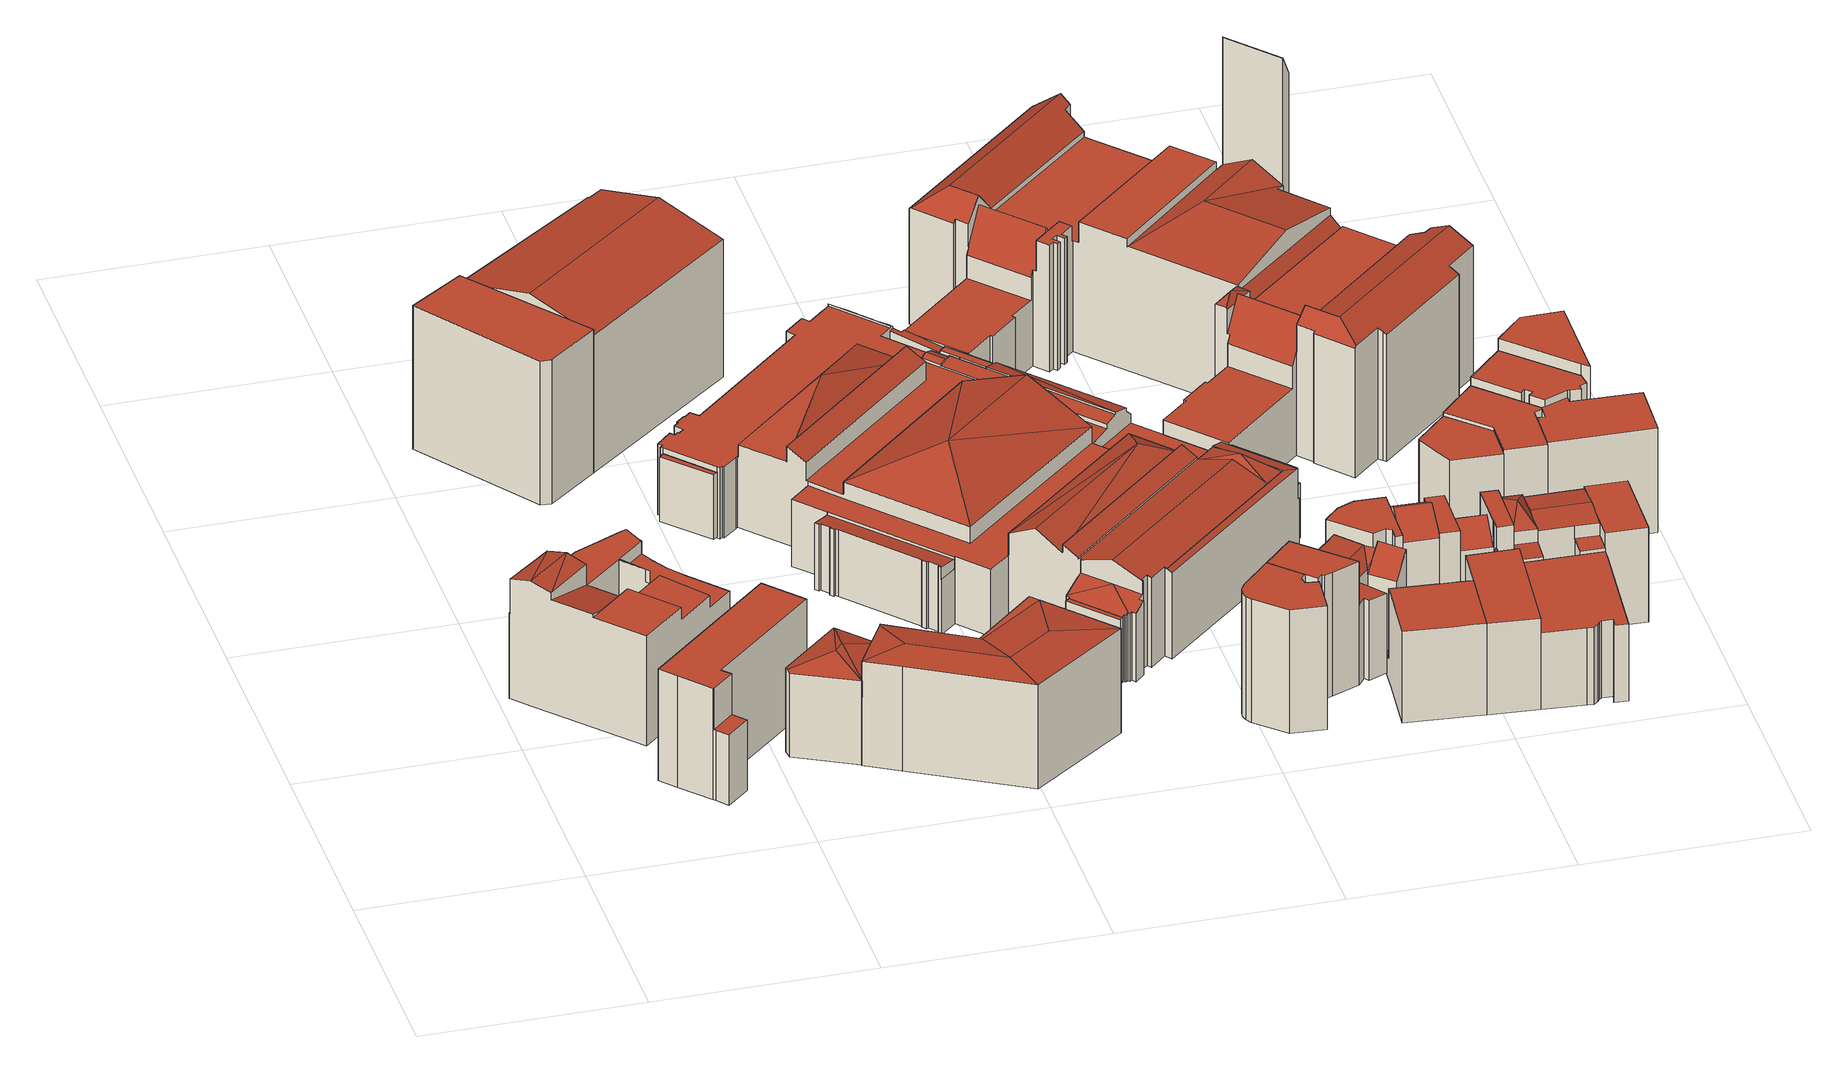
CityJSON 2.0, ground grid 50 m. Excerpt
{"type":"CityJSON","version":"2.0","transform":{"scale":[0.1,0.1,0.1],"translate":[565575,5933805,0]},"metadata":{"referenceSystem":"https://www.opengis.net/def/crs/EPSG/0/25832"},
"CityObjects":{
"building1":{"type":"Building","attributes":{"Gemeindeschluessel":"02000000","Geometrietyp2DReferenz":"3000","function":"31001_2010","roofType":"1000","measuredHeight":30.88,"storeysAboveGround":7},"geometry":[{"type":"MultiSurface","lod":"2","boundaries":[[[0,1,2]],[[3,1,0]],[[4,3,0]],[[5,3,4]],[[6,7,8,9,10,11]],[[12,13,14,15,16,7,17]],[[18,19,20,21,22]],[[23,24,25,26,27]],[[28,29,30]],[[10,5,4,11]],[[7,6,17]],[[31,32,33,34]],[[29,35,36,30]],[[7,16,8]],[[22,14,13,18]],[[37,38,39,40]],[[40,39,41,42]],[[43,21,20,44]],[[44,20,19,45]],[[46,47,48,49]],[[50,27,26,51]],[[42,41,52,53]],[[54,55,56,57]],[[35,29,28,9,8,16,15,58,59,60,61,34,33]],[[62,63,64,65,49,48,66,45,19,18,13,12]],[[67,68,69,70,62,12,17,6,11,4,0,2,23,27,50]],[[65,64,63,62,70,69,68,67,50,51,71,72,73,74,75,76,77,54,57,78,46,49],[79,31,34,61,60,59,58,80,81,82]],[[83,36,35,33,32,52,41,39,38,84,85,86,87,88,89,90]],[[53,91,43,44,45,66,48,47,92,56,55,37,40,42]],[[3,5,10,9,28,30,36,83,90,1]],[[26,25,89,88,87,86,74,73,72,71,51]],[[79,82,91,53,52,32,31]],[[15,14,22,21,43,91,82,81,80,58]],[[92,47,46,78,57,56]],[[38,37,55,54,77,76,84]],[[85,84,76,75,74,86]],[[2,1,90,89,25,24,23]]],"semantics":{"surfaces":[{"type":"RoofSurface"},{"type":"WallSurface"},{"type":"GroundSurface"}],"values":[0,0,0,0,0,0,0,0,0,1,1,1,1,1,1,1,1,1,1,1,1,1,1,1,1,1,2,0,0,1,1,1,1,1,1,1,1]}}]},
"building2":{"type":"Building","attributes":{"Gemeindeschluessel":"02000000","Geometrietyp2DReferenz":"3000","function":"31001_3010","roofType":"1000","measuredHeight":27.5,"storeysAboveGround":7},"geometry":[{"type":"MultiSurface","lod":"2","boundaries":[[[93,94,95,96,97]],[[98,99,100,101]],[[96,102,103,97]],[[104,105,106,107]],[[107,106,108,109]],[[110,95,94,111]],[[111,94,93,112]],[[113,114,99,98]],[[110,111,112,104,107,109,115,113,98,101]],[[114,113,115,116]],[[104,112,93,97,103,105]],[[110,101,100,102,96,95]],[[116,115,109,108]],[[116,108,106,105,103,102,100,99,114]]],"semantics":{"surfaces":[{"type":"RoofSurface"},{"type":"WallSurface"},{"type":"GroundSurface"}],"values":[0,1,1,1,1,1,1,1,2,1,1,1,1,0]}}]},
"building3":{"type":"Building","attributes":{"Gemeindeschluessel":"02000000","Geometrietyp2DReferenz":"3000","function":"31001_2010","roofType":"3200","measuredHeight":23.07,"storeysAboveGround":4},"geometry":[{"type":"MultiSurface","lod":"2","boundaries":[[[117,118,119,120]],[[121,118,117,122]],[[123,124,119,118]],[[121,125,123,118]],[[126,124,123]],[[125,126,123]],[[127,124,126,128]],[[129,130,131,127,128]],[[129,128,126,125,121]],[[130,129,121,122]],[[131,130,122,117,120]],[[127,131,120,119,124]]],"semantics":{"surfaces":[{"type":"RoofSurface"},{"type":"WallSurface"},{"type":"GroundSurface"}],"values":[0,0,0,0,0,0,1,2,1,1,1,1]}}]},
"building4":{"type":"Building","attributes":{"Gemeindeschluessel":"02000000","Geometrietyp2DReferenz":"3000","function":"31001_2010","roofType":"1000","measuredHeight":35.53,"storeysAboveGround":8},"geometry":[{"type":"MultiSurface","lod":"2","boundaries":[[[132,133,134,135]],[[135,134,136,137]],[[138,139,136,134,133]],[[140,141,132,135,137]],[[141,140,139,138]],[[132,141,138,133]],[[140,137,136,139]]],"semantics":{"surfaces":[{"type":"WallSurface"},{"type":"RoofSurface"},{"type":"GroundSurface"}],"values":[0,0,1,2,0,0,0]}}]},
"building5":{"type":"Building","attributes":{"Gemeindeschluessel":"02000000","Geometrietyp2DReferenz":"3000","function":"51009_1610","roofType":"1000","measuredHeight":15.93},"geometry":[{"type":"MultiSurface","lod":"2","boundaries":[[[142,143,144,145]],[[145,144,146,147]],[[147,146,148,149]],[[143,142,149,148]],[[149,142,145,147]],[[143,148,146,144]]],"semantics":{"surfaces":[{"type":"WallSurface"},{"type":"GroundSurface"},{"type":"RoofSurface"}],"values":[0,0,0,0,1,2]}}]},
"building6":{"type":"Building","attributes":{"Gemeindeschluessel":"02000000","Geometrietyp2DReferenz":"3000","function":"31001_2010","roofType":"3100","measuredHeight":26.88,"storeysAboveGround":7},"geometry":[{"type":"MultiSurface","lod":"2","boundaries":[[[150,151,152]],[[153,154,155]],[[156,157,158,159]],[[160,161,152,162]],[[163,164,161,160]],[[163,160,162,165,166,167,168]],[[169,156,159,170,151,150]],[[151,170,165,162,152]],[[168,167,158,157,154,153]],[[164,163,168,153]],[[167,166,159,158]],[[170,159,166,165]],[[169,164,153,155]],[[169,155,154,157,156]],[[169,150,152,161,164]]],"semantics":{"surfaces":[{"type":"RoofSurface"},{"type":"WallSurface"},{"type":"GroundSurface"}],"values":[0,0,0,1,1,2,0,1,1,1,1,1,0,0,0]}}]},
"building7":{"type":"Building","attributes":{"Gemeindeschluessel":"02000000","Geometrietyp2DReferenz":"3000","function":"31001_2010","roofType":"3100","measuredHeight":38.08,"storeysAboveGround":8},"geometry":[{"type":"MultiSurface","lod":"2","boundaries":[[[171,172,173,174]],[[175,176,177,178]],[[178,177,179,180]],[[180,179,181,182]],[[183,172,171,137]],[[135,175,178,180,182,183,137]],[[184,135,137,171,174]],[[183,182,181,173,172]],[[176,175,135,184]],[[176,184,174,173,181,179,177]]],"semantics":{"surfaces":[{"type":"RoofSurface"},{"type":"WallSurface"},{"type":"GroundSurface"}],"values":[0,1,1,1,1,2,1,1,1,0]}}]},
"building8":{"type":"Building","attributes":{"Gemeindeschluessel":"02000000","Geometrietyp2DReferenz":"3000","function":"51009_1610","roofType":"1000","measuredHeight":15.65},"geometry":[{"type":"MultiSurface","lod":"2","boundaries":[[[185,186,187,188]],[[185,189,190,186]],[[190,189,191,192]],[[187,192,191,188]],[[185,188,191,189]],[[186,190,192,187]]],"semantics":{"surfaces":[{"type":"WallSurface"},{"type":"GroundSurface"},{"type":"RoofSurface"}],"values":[0,0,0,0,1,2]}}]},
"building9":{"type":"Building","attributes":{"name":"Handelskammer","Gemeindeschluessel":"02000000","Geometrietyp2DReferenz":"3000","function":"31001_3010","roofType":"1000","measuredHeight":27.71,"storeysAboveGround":5},"geometry":[{"type":"MultiSurface","lod":"2","boundaries":[[[193,194,195]],[[196,193,195]],[[197,198,193,196]],[[199,200,201,202]],[[203,204,205,206,207,208,209,210,211,212,213,214,215,216,217,218,219]],[[220,221,222]],[[223,220,222]],[[198,194,193]],[[224,225,226,227]],[[228,225,224]],[[226,225,229,230,231]],[[228,232,229,225]],[[233,234,235,236,237,238,239,240,241,242,243,244,245,246,247,248,249,250,251]],[[252,220,223]],[[253,221,220]],[[252,253,220]],[[254,255,256,257,258,259,260]],[[261,262,263]],[[264,261,263]],[[265,266,267,268]],[[269,261,264]],[[270,271,272,273,274]],[[275,192,190,276,277,278,279,280,281,282]],[[280,283,284,281]],[[285,286,261,269]],[[287,288,289,290]],[[291,292,293,294,295,296]],[[297,298,299]],[[300,301,302,303,304,305,306,307,308]],[[297,309,298]],[[310,311,312,313,314,315,316,317,294,293]],[[279,318,319,320,321,322,323,280]],[[286,262,261]],[[324,325,326]],[[327,328,324,326]],[[324,329,325]],[[330,331,332,333]],[[334,335,336,337,330,333]],[[328,329,324]],[[338,224,227,339]],[[340,341,342,343]],[[344,345,346,347,348]],[[349,350,351,352,353]],[[354,355,356,357]],[[358,359,360,361]],[[361,360,362,363]],[[364,365,366,367]],[[367,366,368,369]],[[369,368,370,371]],[[371,370,372,373]],[[373,372,374,375]],[[375,374,376,377]],[[377,376,378,379]],[[379,378,359,358]],[[380,381,382,383]],[[383,382,384,385]],[[385,384,386,387]],[[387,386,388,389]],[[390,391,392,393]],[[393,392,394,395]],[[395,394,396,397]],[[338,398,399,224]],[[400,195,194,401]],[[197,202,201,198]],[[402,200,199,403]],[[342,217,216,343]],[[404,215,214,405]],[[405,214,213,406]],[[406,213,212,407]],[[407,212,211,408]],[[408,211,210,409]],[[409,210,209,410]],[[410,209,208,411]],[[411,208,207,412]],[[412,207,206,413]],[[413,206,205,414]],[[414,205,204,415]],[[415,204,203,416]],[[416,203,219,417]],[[418,222,221,419]],[[224,399,420,228]],[[421,231,230,422]],[[423,229,232,424]],[[425,250,249,426]],[[426,249,248,427]],[[427,248,247,428]],[[428,247,246,429]],[[429,246,245,430]],[[430,245,244,431]],[[431,244,243,432]],[[432,243,242,433]],[[433,242,241,434]],[[434,241,240,435]],[[435,240,239,436]],[[436,239,238,437]],[[437,238,237,438]],[[438,237,236,439]],[[439,236,235,440]],[[441,233,251,442]],[[443,444,445,446]],[[348,447,448,344]],[[449,252,223,450]],[[451,258,257,452]],[[346,254,260,347]],[[453,263,262,454]],[[273,455,419,274]],[[456,457,458]],[[353,458,457,459,349]],[[255,460,461,256]],[[462,278,277,463]],[[463,277,276,464]],[[464,276,190,465]],[[465,190,192,466]],[[466,192,275,467]],[[467,275,282,468]],[[285,290,289,286]],[[295,288,287,296]],[[306,469,307]],[[350,470,471,351]],[[472,297,299,459]],[[473,305,304,474]],[[474,304,303,475]],[[475,303,302,476]],[[308,298,309,300]],[[477,315,314,478]],[[478,314,313,479]],[[479,313,312,480]],[[480,312,311,481]],[[482,322,321,483]],[[483,321,320,484]],[[484,320,319,485]],[[485,319,318,486]],[[329,487,488,325]],[[489,332,331,490]],[[356,335,334,357]],[[491,492,493,494]],[[352,495,458,353]],[[496,497,498,499]],[[500,501,502,503]],[[504,505,506,507]],[[507,506,508,509]],[[509,508,510,511]],[[511,510,512,513]],[[513,512,514,515]],[[515,514,516,517]],[[518,519,520,521,522,445,444,523,524,453,454,449,450,525,526,527]],[[528,529,530,531,532,403,199,202,197,196,195,400,533,534]],[[535,536,537,538,539,540,541,542]],[[282,281,284,283,292,291,543,544,545,546,468]],[[547,548,549,550,551,301,300,309,297,472,552,272,271]],[[553,554,555,556,557,558,355,354,559,560,561,562,563]],[[256,461,564,565,469,306,305,473,566,567,568,569,452,257]],[[570,571,572,573,574,543,291,296,287,290,285,269,264,263,453,524,575]],[[253,252,449,454,262,286,289,288,295,294,317,328,327,326,576,577,578,547,271,270,274,419,221]],[[579,580,581,582,583,558,557,556,555,554,553,584,477,478,479,480,481,585,482,483,484,485,486,586,462,463,464,465,466,467,468,546,545,544,543,574,573,572,571,570,575,587,443,446,588,589,590,404,405,406,407,408,409,410,411,412,413,414,415,416,417,591,592,593,594,595,531,530,529,528,534,596,364,367,369,371,373,375,377,379,358,361,363,597,380,383,385,387,389,598,491,494,599,390,393,395,397,600,601,602,603,421,422,423,424,604,542,541,540,539,605,425,426,427,428,429,430,431,432,433,434,435,436,437,438,439,440,606,451,452,569,568,567,566,473,474,475,476,607,504,507,509,511,513,515,517],[503,608,496,499,609,500],[610,611,612,613,614,615]],[[378,376,374,372,370,368,366,365,616,533,400,401,617,402,403,532,618,418,419,455,619,620,621,448,447,441,442,538,537,536,535,420,399,398,396,394,392,391,622,493,492,623,388,386,384,382,381,624,362,360,359]],[[563,562,561,560,487,625,626]],[[578,577,576,627,628,489,490,516,514,512,510,508,506,505,551,550,549,548,547],[629,502,501,630,498,497]],[[611,610,615,471,631,460,255,254,612]],[[448,621,620,268,267,632,633,345,344]],[[619,455,273,272,552,634,635,265,268,620]],[[326,325,488,636,333,332,489,628,627,576]],[[582,581,580,579,517,516,490,331,330,337,336]],[[495,352,614,613,345,633]],[[498,630,501,500,609,499]],[[496,608,503,502,629,497]],[[335,356,355,558,583,582,336]],[[637,559,354,357,334,333,636]],[[626,625,487,329,328,317,316]],[[323,322,482,585,481,311,310]],[[584,553,563,626,316,315,477]],[[301,551,505,504,607,476,302]],[[459,299,298,308,307,470,350,349]],[[280,323,310,293,292,283]],[[352,351,471,615,614]],[[586,486,318,279,278,462]],[[635,638,456,266,265]],[[613,612,254,346,345]],[[589,588,446,445,522,341,340]],[[443,587,575,524,523,444]],[[234,259,258,451,606,440,235]],[[348,347,260,259,234,233,441,447]],[[538,442,251,250,425,605,539]],[[423,422,230,229]],[[535,542,604,424,232,228,420]],[[603,226,231,421]],[[339,227,226,603,602,601]],[[217,342,341,522,521,520,218]],[[525,450,223,222,418,618,526]],[[590,589,340,343,216,215,404]],[[219,218,520,519,592,591,417]],[[198,201,200,402,617,401,194]],[[593,592,519,518,527,594]],[[527,526,618,532,531,595,594]],[[600,397,396,398,338,339,601]],[[622,391,390,599,494,493]],[[598,389,388,623,492,491]],[[364,596,534,533,616,365]],[[362,624,381,380,597,363]],[[487,560,559,637,636,488]],[[631,471,470,307,469,565,564,461,460]],[[634,552,472,459,457,456,638,635]],[[266,456,458,495,633,632,267]]],"semantics":{"surfaces":[{"type":"RoofSurface"},{"type":"WallSurface"},{"type":"GroundSurface"}],"values":[0,0,0,0,0,0,0,0,0,0,0,0,0,0,0,0,0,0,0,0,0,0,0,0,0,0,0,0,0,0,0,0,0,0,0,0,0,0,0,0,0,0,0,0,1,1,1,1,1,1,1,1,1,1,1,1,1,1,1,1,1,1,1,1,1,1,1,1,1,1,1,1,1,1,1,1,1,1,1,1,1,1,1,1,1,1,1,1,1,1,1,1,1,1,1,1,1,1,1,1,1,1,1,1,1,1,1,1,1,1,1,1,1,1,1,1,1,1,1,1,1,1,1,1,1,1,1,1,1,1,1,1,1,1,1,1,1,1,1,1,1,1,1,1,1,0,1,1,1,1,1,1,1,1,2,0,0,0,1,1,1,1,1,1,1,1,1,1,1,1,1,1,1,1,1,1,1,1,1,1,1,1,1,1,1,1,1,1,1,1,1,1,1,1,1,1,1,1,1,0,0,0,0]}}]},
"building10":{"type":"Building","attributes":{"Gemeindeschluessel":"02000000","Geometrietyp2DReferenz":"3000","function":"31001_2010","roofType":"1000","measuredHeight":30.46,"storeysAboveGround":8},"geometry":[{"type":"MultiSurface","lod":"2","boundaries":[[[639,640,641,642]],[[642,641,643,644]],[[645,646,647,648]],[[648,647,649,650]],[[650,649,651,652]],[[652,651,653,654]],[[655,656,640,639]],[[657,658,659,660]],[[661,653,651,649,647,646,659,658,643,641,640,656]],[[662,655,639,642,644,657,660,645,648,650,652,654]],[[655,662,661,656]],[[662,654,653,661]],[[645,660,659,646]],[[657,644,643,658]]],"semantics":{"surfaces":[{"type":"WallSurface"},{"type":"RoofSurface"},{"type":"GroundSurface"}],"values":[0,0,0,0,0,0,0,0,1,2,0,0,0,0]}}]},
"building11":{"type":"Building","attributes":{"Gemeindeschluessel":"02000000","Geometrietyp2DReferenz":"3000","function":"31001_2050","roofType":"1000","measuredHeight":30.5,"storeysAboveGround":5},"geometry":[{"type":"MultiSurface","lod":"2","boundaries":[[[657,658,663,664]],[[664,663,665,666]],[[666,665,667,668]],[[668,667,669,670]],[[670,669,671,672]],[[673,674,659,660]],[[660,659,658,657]],[[672,671,674,673]],[[672,673,660,657,664,666,668,670]],[[674,671,669,667,665,663,658,659]]],"semantics":{"surfaces":[{"type":"WallSurface"},{"type":"GroundSurface"},{"type":"RoofSurface"}],"values":[0,0,0,0,0,0,0,0,1,2]}}]},
"building12":{"type":"Building","attributes":{"Gemeindeschluessel":"02000000","Geometrietyp2DReferenz":"3000","function":"31001_2010","roofType":"3100","measuredHeight":20.6,"storeysAboveGround":5},"geometry":[{"type":"MultiSurface","lod":"2","boundaries":[[[675,676,677,678]],[[679,680,677,676]],[[680,679,681,682,683,684]],[[685,684,683,686]],[[686,683,682,687]],[[687,682,681,666]],[[688,678,677,680,684,685]],[[666,681,679,676,675,689,664]],[[688,685,686,687,666,664]],[[678,688,664,689]],[[678,689,675]]],"semantics":{"surfaces":[{"type":"RoofSurface"},{"type":"WallSurface"},{"type":"GroundSurface"}],"values":[0,0,0,1,1,1,1,1,2,1,0]}}]},
"building13":{"type":"Building","attributes":{"Gemeindeschluessel":"02000000","Geometrietyp2DReferenz":"3000","function":"31001_2010","roofType":"3100","measuredHeight":25.55,"storeysAboveGround":5},"geometry":[{"type":"MultiSurface","lod":"2","boundaries":[[[690,691,692,693,694]],[[695,696,697,693,698]],[[693,692,698]],[[693,697,694]],[[699,696,695,700]],[[701,702,703,704,705,688]],[[706,692,691,702,701]],[[707,708,709,710,690,694,697,696,699]],[[706,701,688,707,699,700]],[[703,702,691,690,710]],[[706,700,695,698,692]],[[708,707,688,705]],[[704,703,710,709]],[[704,709,708,705]]],"semantics":{"surfaces":[{"type":"RoofSurface"},{"type":"WallSurface"},{"type":"GroundSurface"}],"values":[0,0,1,1,1,1,1,1,2,0,1,1,0,0]}}]},
"building14":{"type":"Building","attributes":{"Gemeindeschluessel":"02000000","Geometrietyp2DReferenz":"3000","function":"31001_2010","roofType":"1000","measuredHeight":27.06,"storeysAboveGround":5},"geometry":[{"type":"MultiSurface","lod":"2","boundaries":[[[711,712,713,714]],[[714,713,715,716]],[[716,715,717,718]],[[719,720,721,722]],[[722,721,723,724]],[[724,723,712,711]],[[725,726,727,728]],[[720,719,728,727]],[[718,717,726,725]],[[718,725,728,719,722,724,711,714,716]],[[726,717,715,713,712,723,721,720,727]]],"semantics":{"surfaces":[{"type":"WallSurface"},{"type":"GroundSurface"},{"type":"RoofSurface"}],"values":[0,0,0,0,0,0,0,0,0,1,2]}}]},
"building15":{"type":"Building","attributes":{"Gemeindeschluessel":"02000000","Geometrietyp2DReferenz":"3000","function":"31001_2010","roofType":"1000","measuredHeight":22.57,"storeysAboveGround":6},"geometry":[{"type":"MultiSurface","lod":"2","boundaries":[[[729,730,731,732,733]],[[734,735,736,737]],[[738,739,740,741]],[[733,742,743,729]],[[735,732,731,736]],[[741,744,745,746,747,748,749,750,751,752,753,754,755,738]],[[751,750,749,748,756,757,758,759,760,752]],[[761,762,763,764,765,766,767,768,769,770,771,760,759,758,757,756],[772,773,774,775,776,777,778]],[[779,780,781,743,742,782,740,739,783,784]],[[784,783,739,738,755,769,768,767,766]],[[742,776,775,782]],[[765,764,763,781,780,779,784,766]],[[755,754,753,752,760,771,770,769]],[[742,733,732,735,734,778,777,776]],[[763,762,761,756,748,747,730,729,743,781]],[[736,731,730,747,746,745,737]],[[772,778,734,737,745,744,773]],[[775,774,773,744,741,740,782]]],"semantics":{"surfaces":[{"type":"RoofSurface"},{"type":"WallSurface"},{"type":"GroundSurface"}],"values":[0,0,1,1,1,0,1,2,0,1,1,1,1,1,1,1,1,1]}}]},
"building16":{"type":"Building","attributes":{"Gemeindeschluessel":"02000000","Geometrietyp2DReferenz":"3000","function":"31001_2010","roofType":"3100","measuredHeight":28.81,"storeysAboveGround":8},"geometry":[{"type":"MultiSurface","lod":"2","boundaries":[[[785,786,787,788]],[[789,787,786]],[[790,791,792,793,794,795,796]],[[794,797,798,799,800,795]],[[801,802,797,793,803,804]],[[787,790,796,788]],[[805,800,799,806]],[[792,803,793]],[[797,802,798]],[[699,785,788,796,795,800,805]],[[807,808,809,699,805,806,810]],[[809,808,791,790,787,789]],[[807,810,801,804]],[[810,806,799,798,802,801]],[[808,807,804,803,792,791]],[[793,797,794]],[[699,809,789,786,785]]],"semantics":{"surfaces":[{"type":"RoofSurface"},{"type":"WallSurface"},{"type":"GroundSurface"}],"values":[0,0,0,0,0,1,1,1,1,1,2,1,1,1,1,1,1]}}]},
"building17":{"type":"Building","attributes":{"Gemeindeschluessel":"02000000","Geometrietyp2DReferenz":"3000","function":"31001_2010","roofType":"1000","measuredHeight":22.55,"storeysAboveGround":7},"geometry":[{"type":"MultiSurface","lod":"2","boundaries":[[[763,781,811,756]],[[756,811,812,813]],[[814,815,781,763]],[[813,812,815,814]],[[813,814,763,756]],[[815,812,811,781]]],"semantics":{"surfaces":[{"type":"WallSurface"},{"type":"GroundSurface"},{"type":"RoofSurface"}],"values":[0,0,0,0,1,2]}}]},
"building18":{"type":"Building","attributes":{"Gemeindeschluessel":"02000000","Geometrietyp2DReferenz":"3000","function":"31001_3010","roofType":"3100","measuredHeight":61.97,"storeysAboveGround":4},"geometry":[{"type":"MultiSurface","lod":"2","boundaries":[[[816,817,818,819,820,821,822,823]],[[824,825,826,827,828,829]],[[827,830,828]],[[831,832,833,834,835,836,837,838,839]],[[835,840,841,842,836]],[[834,843,844,845,846,847,848,849,850,851,852,853,854,840]],[[855,856,857,858]],[[859,860,861,862,863,864,865,866]],[[867,868,869,870,871,872,873]],[[874,875,876,877]],[[878,875,874]],[[879,880,881,882,883,884,885,886,887]],[[888,889,875,878,890,884]],[[889,891,876,875]],[[882,892,893,888,883]],[[894,895,896,897,898,899]],[[900,869,868]],[[901,902,903,904]],[[905,906,907,908,909,910,911]],[[912,913,914,915,916,917,918,919]],[[909,920,910]],[[921,922,923,924]],[[925,820,819,926]],[[926,819,818,927]],[[927,818,817,928]],[[928,817,816,929]],[[929,816,823,930]],[[931,825,824,932]],[[821,831,839,822]],[[933,934,935,936]],[[841,937,938,842]],[[833,843,834]],[[840,854,937,841]],[[937,854,853,939]],[[940,852,851,941]],[[941,851,850,942]],[[942,850,849,943]],[[943,849,848,944]],[[944,848,847,945]],[[945,847,846,946]],[[946,846,845,947]],[[947,845,844,948]],[[949,858,857,950]],[[872,856,855,873]],[[951,866,865,952]],[[952,865,864,953]],[[953,864,863,954]],[[954,863,862,955]],[[956,859,866,951]],[[957,871,870,958]],[[860,879,887,861]],[[889,888,893,897]],[[884,890,885]],[[889,897,896,891]],[[897,904,903,898]],[[892,901,904,897,893]],[[924,900,959,921]],[[960,961,962,963]],[[964,907,906,965]],[[965,906,905,966]],[[967,918,917,968]],[[968,917,916,969]],[[969,916,915,970]],[[970,915,914,971]],[[923,913,912,900,924]],[[972,973,974,975]],[[975,974,976,977]],[[978,979,980,981]],[[981,980,982,983]],[[983,982,984,985]],[[985,984,986,987]],[[987,986,988,989]],[[989,988,990,991]],[[964,965,966,992,956,951,952,953,954,955,993,994,995,996,940,941,942,943,944,945,946,947,948,997,925,926,927,928,929,930,998,931,932,999,1000,933,936,957,958,967,968,969,970,971,1001,960,963,972,975,977,978,981,983,985,987,989,991]],[[867,873,855,858,949,1002,996,995,895,894,1003]],[[994,993,886,885,890,878,874,877]],[[950,857,856,872,871,957,936,935,1004,1005]],[[826,837,836,842,938,1005,1004,830,827]],[[995,994,877,876,891,896,895]],[[972,963,962,1006,899,898,903,902,1007,973]],[[911,910,920,1007,902,901,892,882,881]],[[908,907,964,991,990]],[[978,977,976,1008,979]],[[912,919,870,869,900]],[[1001,971,914,913,923,922]],[[960,1001,922,921,959,961]],[[992,966,905,911,881,880]],[[888,884,883]],[[894,899,1006,1009,1003]],[[967,958,870,919,918]],[[956,992,880,879,860,859]],[[993,955,862,861,887,886]],[[940,996,1002,939,853,852]],[[997,948,844,843,833,832]],[[834,840,835]],[[933,1000,1010,1011,934]],[[931,998,838,837,826,825]],[[999,932,824,829,1012]],[[1010,1000,999,1012]],[[925,997,832,831,821,820]],[[998,930,823,822,839,838]],[[909,908,990,988,986,984,982,980,979,1008]],[[909,1008,976,974,973,1007,920]],[[1009,1006,962,961,959,900,868]],[[1009,868,867,1003]],[[950,1005,938,937,939,1002,949]],[[828,830,1004,935,934,1011]],[[828,1011,1010,1012,829]]],"semantics":{"surfaces":[{"type":"RoofSurface"},{"type":"WallSurface"},{"type":"GroundSurface"}],"values":[0,0,0,0,0,0,0,0,0,0,0,0,0,0,0,0,0,0,0,0,0,0,1,1,1,1,1,1,1,1,1,1,1,1,1,1,1,1,1,1,1,1,1,1,1,1,1,1,1,1,1,1,1,1,1,1,1,1,1,1,1,1,1,1,1,1,1,1,1,1,1,1,1,2,1,1,1,1,1,1,1,1,1,1,1,1,1,1,1,1,1,1,1,1,1,1,1,1,1,1,1,0,0,0,0,0,0,0]}}]},
"building19":{"type":"Building","attributes":{"Gemeindeschluessel":"02000000","Geometrietyp2DReferenz":"3000","function":"31001_2010","roofType":"3100","measuredHeight":25.23,"storeysAboveGround":6},"geometry":[{"type":"MultiSurface","lod":"2","boundaries":[[[1013,1014,1015,1016,1017]],[[1018,1019,1020,1021]],[[1019,1022,1023,1020]],[[1024,1025,1026,1027,1028]],[[1029,1017,1016,807]],[[807,1016,1015,1030]],[[1027,1014,1013,1028]],[[1025,1031,1032,1026]],[[1033,1029,807,1030,1034,1035,1036,810,1037]],[[1038,1035,1034,1026,1032]],[[1031,1025,1024,1033,1037,1039]],[[1040,1022,1019,1018,1041]],[[1037,810,1023,1022,1040,1039]],[[1036,1035,1038,1041,1018,1021]],[[810,1036,1021,1020,1023]],[[1029,1033,1024,1028,1013,1017]],[[1034,1030,1015,1014,1027,1026]],[[1040,1041,1038,1032,1031,1039]]],"semantics":{"surfaces":[{"type":"RoofSurface"},{"type":"WallSurface"},{"type":"GroundSurface"}],"values":[0,0,0,0,1,1,1,1,2,1,1,1,1,1,1,1,1,0]}}]},
"building20":{"type":"Building","attributes":{"Gemeindeschluessel":"02000000","Geometrietyp2DReferenz":"3000","function":"31001_2010","roofType":"1000","measuredHeight":18.98,"storeysAboveGround":6},"geometry":[{"type":"MultiSurface","lod":"2","boundaries":[[[814,1042,1043,813]],[[1044,1045,1046,1047]],[[1048,1049,1050,1051]],[[1051,1050,1052,1053]],[[1053,1052,1054,1055]],[[1055,1054,1056,1057]],[[1057,1056,1058,1059]],[[1059,1058,1060,1061]],[[1061,1060,1042,814]],[[1062,1063,1064,1065]],[[1045,1044,813,1043]],[[1049,1048,1065,1064]],[[1047,1046,1063,1062]],[[1047,1062,1065,1048,1051,1053,1055,1057,1059,1061,814,813,1044]],[[1063,1046,1045,1043,1042,1060,1058,1056,1054,1052,1050,1049,1064]]],"semantics":{"surfaces":[{"type":"WallSurface"},{"type":"GroundSurface"},{"type":"RoofSurface"}],"values":[0,0,0,0,0,0,0,0,0,0,0,0,0,1,2]}}]},
"building21":{"type":"Building","attributes":{"Gemeindeschluessel":"02000000","Geometrietyp2DReferenz":"3000","function":"31001_2010","roofType":"1000","measuredHeight":24.48,"storeysAboveGround":6},"geometry":[{"type":"MultiSurface","lod":"2","boundaries":[[[1066,1067,1068,1069,1070]],[[1071,1072,1073,1074,1075]],[[1071,1070,1069,1072]],[[1072,1069,1068,1073]],[[1073,1068,1067,1074]],[[1074,1067,1066,1075]],[[1075,1066,1070,1071]]],"semantics":{"surfaces":[{"type":"RoofSurface"},{"type":"GroundSurface"},{"type":"WallSurface"}],"values":[0,1,2,2,2,2,2]}}]},
"building22":{"type":"Building","attributes":{"Gemeindeschluessel":"02000000","Geometrietyp2DReferenz":"3000","function":"31001_2010","roofType":"3100","measuredHeight":26.36,"storeysAboveGround":7},"geometry":[{"type":"MultiSurface","lod":"2","boundaries":[[[1076,1077,1078,1079]],[[1080,1081,1082,1083,1084]],[[1082,1085,1083]],[[1082,1086,1087,1085]],[[1088,1089,1086,1082,1081,1080,1090]],[[1091,1092,1093,1094]],[[1095,1076,1079,1033]],[[1077,1080,1084,1078]],[[1096,1089,1088]],[[1090,1080,1097]],[[1098,1091,1094,1099]],[[1092,1100,1101,1093]],[[1098,1099,1102,1103,1095,1033,1037,1104]],[[1037,1033,1079,1078,1084,1083,1085,1087]],[[1097,1080,1081,1103,1102,1105]],[[1106,1104,1037,1087,1086,1089,1096]],[[1098,1104,1106,1107,1100,1092,1091]],[[1102,1099,1094,1093,1101,1105]],[[1088,1090,1108]],[[1095,1103,1081,1080,1077,1076]],[[1107,1106,1096,1088,1108]],[[1107,1108,1090,1097,1105,1101,1100]]],"semantics":{"surfaces":[{"type":"RoofSurface"},{"type":"WallSurface"},{"type":"GroundSurface"}],"values":[0,0,0,0,0,0,1,1,1,1,1,1,2,1,1,1,1,1,1,1,0,0]}}]},
"building23":{"type":"Building","attributes":{"Gemeindeschluessel":"02000000","Geometrietyp2DReferenz":"3000","function":"31001_2010","roofType":"1000","measuredHeight":25.36,"storeysAboveGround":7},"geometry":[{"type":"MultiSurface","lod":"2","boundaries":[[[1109,1110,1111,1074]],[[1112,1113,1114,1115]],[[1116,1111,1110,1117,1112,1115,1118]],[[1119,1109,1074,1073,1072,1114,1113]],[[1072,1073,1116,1118]],[[1109,1119,1117,1110]],[[1119,1113,1112,1117]],[[1073,1074,1111,1116]],[[1114,1072,1118,1115]]],"semantics":{"surfaces":[{"type":"WallSurface"},{"type":"RoofSurface"},{"type":"GroundSurface"}],"values":[0,0,1,2,0,0,0,0,0]}}]},
"building24":{"type":"Building","attributes":{"Gemeindeschluessel":"02000000","Geometrietyp2DReferenz":"3000","function":"31001_2010","roofType":"1000","measuredHeight":23.25,"storeysAboveGround":7},"geometry":[{"type":"MultiSurface","lod":"2","boundaries":[[[1120,1121,1122,1123]],[[1098,1104,1124,1125]],[[1098,1123,1122,1104]],[[1104,1122,1121,1124]],[[1124,1121,1120,1125]],[[1125,1120,1123,1098]]],"semantics":{"surfaces":[{"type":"RoofSurface"},{"type":"GroundSurface"},{"type":"WallSurface"}],"values":[0,1,2,2,2,2]}}]},
"building25":{"type":"Building","attributes":{"Gemeindeschluessel":"02000000","Geometrietyp2DReferenz":"3000","function":"31001_2010","roofType":"1000","measuredHeight":27.22,"storeysAboveGround":6},"geometry":[{"type":"MultiSurface","lod":"2","boundaries":[[[1126,1127,1128,1129]],[[1126,1130,1131,1127]],[[1132,1133,1131,1130]],[[1134,1133,1132,1135]],[[1136,1137,1134,1135]],[[1136,1138,1139,1137]],[[1138,1140,1141,1139]],[[1142,1143,1141,1140]],[[1142,1144,1145,1143]],[[1144,1146,1147,1145]],[[1147,1146,1148,1149]],[[1149,1148,1150,1151]],[[1128,1151,1150,1129]],[[1144,1142,1140,1138,1136,1135,1132,1130,1126,1129,1150,1148,1146]],[[1127,1131,1133,1134,1137,1139,1141,1143,1145,1147,1149,1151,1128]]],"semantics":{"surfaces":[{"type":"WallSurface"},{"type":"GroundSurface"},{"type":"RoofSurface"}],"values":[0,0,0,0,0,0,0,0,0,0,0,0,0,1,2]}}]},
"building26":{"type":"Building","attributes":{"Gemeindeschluessel":"02000000","Geometrietyp2DReferenz":"3000","function":"31001_2010","roofType":"1000","measuredHeight":25.73,"storeysAboveGround":7},"geometry":[{"type":"MultiSurface","lod":"2","boundaries":[[[1152,1153,1154,1155,1156,1157,1158,1159,1160]],[[1161,1162,1163,1164,1165,1166,1167,1168,1169]],[[1161,1160,1159,1162]],[[1162,1159,1158,1163]],[[1163,1158,1157,1164]],[[1164,1157,1156,1165]],[[1165,1156,1155,1166]],[[1166,1155,1154,1167]],[[1167,1154,1153,1168]],[[1168,1153,1152,1169]],[[1169,1152,1160,1161]]],"semantics":{"surfaces":[{"type":"RoofSurface"},{"type":"GroundSurface"},{"type":"WallSurface"}],"values":[0,1,2,2,2,2,2,2,2,2,2]}}]},
"building27":{"type":"Building","attributes":{"Gemeindeschluessel":"02000000","Geometrietyp2DReferenz":"3000","function":"31001_2010","roofType":"1000","measuredHeight":30.2,"storeysAboveGround":7},"geometry":[{"type":"MultiSurface","lod":"2","boundaries":[[[1170,1171,1172,1173,1174]],[[1175,1148,1150,1176,1177]],[[1150,1172,1171,1176]],[[1176,1171,1170,1177]],[[1175,1174,1173,1148]],[[1148,1173,1172,1150]],[[1175,1177,1170,1174]]],"semantics":{"surfaces":[{"type":"RoofSurface"},{"type":"GroundSurface"},{"type":"WallSurface"}],"values":[0,1,2,2,2,2,2]}}]}
},
"vertices":[
[44,595,360],[112,715,347],[10,633,347],[144,680,360],[78,558,347],[177,644,347],[147,481,330],[169,501,323],[244,568,298],[187,633,297],[177,644,297],[78,558,330],[236,384,323],[334,471,323],[246,568,323],[245,568,323],[244,568,323],[147,481,323],[334,471,292],[415,544,292],[414,547,292],[335,647,292],[246,568,292],[10,633,262],[112,715,262],[189,777,262],[182,773,262],[8,634,262],[187,633,262],[177,645,262],[177,644,262],[268,725,51],[268,725,293],[176,645,293],[176,645,51],[177,645,293],[177,644,293],[330,788,262],[330,788,293],[333,782,293],[333,782,262],[271,728,293],[271,728,262],[335,647,262],[414,547,262],[415,544,262],[395,682,51],[395,682,262],[472,595,262],[472,595,51],[8,634,51],[182,773,51],[319,667,293],[319,667,262],[347,753,51],[347,753,262],[369,716,262],[369,716,51],[245,568,51],[244,568,51],[187,633,51],[177,645,51],[236,384,51],[334,471,51],[415,544,51],[416,545,51],[416,545,262],[10,633,51],[44,595,51],[78,558,51],[147,481,51],[189,777,51],[220,791,51],[301,828,51],[314,833,51],[328,794,51],[328,793,51],[330,788,51],[385,694,51],[319,667,51],[246,568,51],[335,647,51],[336,648,51],[144,680,293],[328,793,293],[328,794,293],[314,833,293],[301,828,293],[220,791,293],[189,777,293],[112,715,293],[336,648,262],[385,694,262],
[327,171,207],[349,147,207],[400,192,207],[374,220,207],[324,175,207],[357,239,33],[357,239,308],[374,221,308],[374,221,33],[374,220,308],[324,175,308],[322,177,33],[322,177,308],[264,241,308],[264,241,33],[232,278,308],[232,278,33],[400,192,33],[349,147,33],[327,171,33],[599,455,33],[599,455,308],[524,539,33],[524,539,308],
[508,270,265],[615,283,285],[643,403,262],[507,281,262],[646,191,262],[509,259,262],[636,307,285],[644,403,262],[647,191,262],[720,318,262],[644,403,55],[720,318,55],[646,191,55],[509,259,55],[507,281,55],
[83,1670,9],[83,1670,364],[207,1756,364],[207,1756,9],[421,1484,364],[421,1484,9],[282,1394,364],[306,1393,364],[306,1393,9],[282,1394,9],
[497,1212,54],[497,1212,213],[586,1113,213],[586,1113,54],[577,1106,213],[577,1106,54],[486,1202,213],[486,1202,54],
[746,217,322],[718,314,311],[646,191,311],[1198,170,311],[1064,320,311],[1047,184,322],[910,208,311],[1063,320,311],[1047,339,311],[905,211,311],[722,150,53],[722,150,311],[646,191,53],[976,8,53],[976,8,311],[720,318,53],[905,211,53],[1047,339,53],[1198,170,53],[943,108,322],[720,318,311],
[421,1484,349],[777,1767,349],[674,1897,389],[319,1614,389],[547,1993,9],[547,1993,351],[549,1990,352],[549,1990,9],[581,2013,353],[581,2013,9],[604,1984,362],[604,1984,9],[777,1767,9],[207,1756,345],
[1245,350,57],[1245,350,213],[1155,449,213],[1155,449,57],[1253,357,57],[1253,357,213],[1164,457,57],[1164,457,213],
[848,1248,326],[978,1447,256],[638,1139,256],[718,1050,257],[718,1050,256],[1059,1356,256],[750,1014,272],[1091,1319,272],[1059,1356,294],[718,1050,294],[737,860,217],[741,863,216],[758,844,216],[754,841,217],[761,833,217],[765,836,216],[770,830,216],[909,674,216],[906,671,217],[914,662,217],[918,665,216],[937,644,216],[933,641,217],[938,635,217],[974,667,210],[765,901,210],[729,868,217],[1034,932,329],[1151,1251,257],[811,943,257],[1020,708,257],[862,1577,187],[880,1600,207],[873,1595,201],[858,1581,187],[904,1615,187],[883,1604,204],[881,1606,189],[871,1597,189],[900,1619,187],[1072,1532,232],[1080,1540,224],[1075,1545,224],[1080,1550,219],[1069,1563,219],[1074,1564,215],[1082,1572,207],[1058,1598,207],[1051,1591,214],[1046,1598,214],[1052,1604,208],[1033,1624,208],[1030,1621,211],[1025,1627,211],[1027,1630,209],[1005,1654,209],[995,1644,219],[983,1658,219],[970,1646,232],[1364,1012,257],[1258,1132,329],[1154,1442,209],[1155,1442,209],[1169,1455,209],[1102,1530,218],[1094,1524,218],[1080,1540,220],[1072,1532,220],[1419,850,308],[1425,944,272],[1084,642,272],[1129,591,308],[1134,1358,233],[1146,1369,239],[1114,1405,239],[1102,1394,233],[1173,541,272],[1258,1132,211],[1364,1012,211],[1408,1051,220],[1194,1290,220],[1151,1251,211],[1166,458,214],[1257,361,216],[1260,358,216],[1265,362,219],[1265,361,219],[1255,444,241],[1161,466,215],[1160,465,214],[1202,503,241],[1190,493,233],[1174,541,272],[1512,845,272],[1199,512,274],[1538,816,274],[1512,845,292],[1174,541,292],[1204,506,273],[1202,503,273],[1255,444,300],[1596,751,300],[1538,816,270],[1199,512,270],[1432,1072,243],[1247,1338,233],[1219,1312,243],[1462,1099,225],[1475,1110,209],[1443,1146,209],[1446,1149,205],[1299,1314,204],[1296,1312,207],[1262,1351,206],[1257,1347,213],[1247,1338,225],[1462,1099,233],[1304,389,275],[1306,390,275],[1303,393,276],[1319,407,276],[1326,398,272],[1363,432,272],[1367,427,270],[1654,685,270],[1269,357,219],[1273,361,221],[1280,353,221],[1302,373,235],[1295,381,235],[1304,389,241],[1618,770,299],[1582,855,268],[1538,816,268],[1596,751,268],[1654,685,268],[1698,725,268],[1741,784,234],[1744,787,232],[1637,905,232],[1606,877,259],[1723,747,259],[1727,751,255],[1717,762,255],[1722,767,250],[860,1575,187],[856,1580,187],[939,634,187],[975,666,187],[974,667,187],[938,635,187],[1126,1416,187],[1130,1420,187],[1154,1442,187],[1072,1532,187],[1045,1508,187],[1219,1312,187],[1247,1338,187],[1187,1405,187],[1163,1384,187],[1158,1380,187],[1732,737,187],[1736,740,187],[1727,751,187],[1723,747,187],[490,1231,52],[490,1231,227],[525,1264,227],[525,1264,52],[534,1254,227],[534,1254,52],[632,1136,52],[632,1136,227],[600,1108,227],[600,1108,52],[597,1112,227],[597,1112,52],[591,1107,227],[591,1107,52],[586,1113,227],[586,1113,52],[497,1212,227],[497,1212,52],[492,1217,227],[492,1217,52],[498,1222,227],[498,1222,52],[542,1262,52],[542,1262,227],[544,1259,227],[544,1259,52],[556,1270,227],[556,1270,52],[541,1287,227],[541,1287,52],[552,1298,227],[552,1298,52],[572,1316,52],[572,1316,227],[586,1329,227],[586,1329,52],[602,1312,227],[602,1312,52],[875,1558,227],[875,1558,52],[860,1575,227],[862,1577,227],[638,1139,227],[978,1447,227],[1091,1319,227],[750,1014,227],[933,641,52],[937,644,52],[918,665,52],[914,662,52],[906,671,52],[909,674,52],[770,830,52],[765,836,52],[761,833,52],[754,841,52],[758,844,52],[741,863,52],[737,860,52],[729,868,52],[811,943,227],[1151,1251,227],[904,1615,227],[871,1597,52],[881,1606,52],[883,1604,52],[900,1619,52],[983,1658,52],[995,1644,52],[1005,1654,52],[1027,1630,52],[1025,1627,52],[1030,1621,52],[1033,1624,52],[1052,1604,52],[1046,1598,52],[1051,1591,52],[1058,1598,52],[1082,1572,52],[1074,1564,52],[1069,1563,52],[1080,1550,52],[1075,1545,52],[1072,1532,227],[970,1646,227],[1035,600,52],[1035,600,217],[976,667,217],[976,667,52],[1045,1508,227],[1126,1416,227],[1364,1012,217],[1020,708,217],[1094,1524,52],[1102,1530,52],[1084,642,217],[1425,944,217],[1194,1290,227],[1151,1373,237],[1158,1380,239],[1158,1380,233],[1219,1312,239],[1155,1442,213],[1169,1455,213],[1265,362,52],[1260,358,52],[1257,361,52],[1253,357,52],[1164,457,52],[1166,458,52],[1160,465,52],[1262,1351,213],[1247,1338,213],[1187,1405,213],[1432,1072,239],[1296,1312,52],[1299,1314,52],[1446,1149,52],[1443,1146,52],[1363,432,52],[1326,398,52],[1319,407,52],[1303,393,52],[1306,390,52],[1295,381,52],[1302,373,52],[1280,353,52],[1273,361,52],[1269,357,52],[1698,725,271],[1582,855,271],[1637,905,187],[1744,787,187],[550,1301,52],[550,1301,227],[570,1318,227],[570,1318,52],[1163,1384,231],[1462,983,52],[1462,983,187],[1554,880,187],[1554,880,52],[1582,905,52],[1582,905,187],[1490,1009,187],[1490,1009,52],[1528,1050,52],[1528,1050,187],[1636,929,187],[1636,929,52],[1626,920,187],[1626,920,52],[1639,906,187],[1639,906,52],[1646,913,187],[1646,913,52],[1661,896,187],[1661,896,52],[1754,795,187],[1754,795,52],[765,902,217],[766,901,217],[765,901,217],[974,667,217],[975,666,217],[1081,640,217],[1084,643,217],[811,943,217],[753,1009,217],[706,967,217],[638,1139,52],[718,1050,52],[750,1014,52],[754,1010,52],[754,1010,227],[637,1141,227],[637,1141,52],[918,1600,227],[943,1622,227],[948,1627,227],[964,1641,227],[964,1641,52],[948,1627,52],[943,1622,52],[918,1600,52],[1204,506,52],[1202,503,52],[1190,493,52],[1161,466,52],[1364,1012,187],[1408,1051,187],[1432,1072,187],[1462,1099,187],[1475,1110,187],[1408,1051,231],[1376,418,52],[1663,675,52],[1707,714,52],[1731,736,52],[1732,737,52],[1736,740,52],[1732,737,263],[1731,736,263],[1707,714,263],[1663,675,264],[1376,418,264],[1201,1419,213],[1208,1412,213],[1262,1351,52],[1208,1412,52],[1201,1419,52],[1169,1455,52],[1084,642,52],[1129,591,52],[1173,541,52],[1174,541,52],[1199,512,52],[1084,643,52],[1538,816,187],[1512,845,187],[1425,944,187],[1744,787,52],[1741,784,52],[1722,767,52],[1717,762,52],[1727,751,52],[1367,427,52],[1304,389,52],[1265,361,52],[1081,640,52],[975,666,52],[939,634,52],[938,635,52],[765,901,52],[766,901,52],[765,902,52],[706,967,52],[753,1009,52],[636,1140,52],[534,1255,52],[552,1299,52],[571,1316,52],[860,1575,52],[856,1580,52],[858,1581,52],[873,1595,52],[904,1615,52],[970,1646,52],[1080,1540,52],[1475,1110,52],[1465,986,52],[1557,883,52],[1187,1406,52],[1155,1442,52],[1154,1442,52],[1130,1420,52],[1163,1384,52],[1187,1405,52],[636,1140,227],[1059,1356,227],[753,1009,227],[1134,1358,227],[1102,1394,227],[1114,1405,227],[571,1316,227],[552,1299,227],[534,1255,227],[1654,685,271],[1367,427,271],[1582,855,187],[1606,877,187],[1465,986,187],[1557,883,187],[1187,1406,213],[1126,1416,233],[1130,1420,231],[1194,1290,231],[1134,1358,231],[1606,877,263],[1723,747,263],[1146,1369,235],
[1457,165,54],[1457,165,359],[1460,180,359],[1460,180,54],[1468,193,359],[1468,193,54],[1590,186,54],[1590,186,359],[1593,169,359],[1593,169,54],[1623,164,359],[1623,164,54],[1614,69,359],[1614,69,54],[1535,76,359],[1535,76,54],[1461,150,54],[1461,150,359],[1537,263,54],[1537,263,359],[1602,198,359],[1602,198,54],[1469,137,359],[1469,137,54],
[1603,330,359],[1603,330,54],[1723,217,359],[1723,217,54],[1659,191,359],[1659,191,54],[1640,183,359],[1640,183,54],[1635,188,359],[1635,188,54],[1624,176,54],[1624,176,359],
[1662,274,260],[1663,274,260],[1721,313,260],[1652,380,251],[1721,219,251],[1722,312,260],[1723,217,251],[1739,237,252],[1748,228,251],[1790,245,251],[1790,245,54],[1748,228,54],[1739,237,54],[1652,380,54],[1603,330,251],
[1777,378,289],[1771,324,264],[1771,324,265],[1783,336,276],[1801,355,292],[1820,278,255],[1849,308,310],[1801,355,310],[1771,324,253],[1849,308,54],[1820,278,54],[1741,293,54],[1741,293,264],[1717,317,290],[1667,365,294],[1652,380,265],[1771,324,54],[1712,441,54],[1712,441,265],[1727,427,294],[1777,378,290],
[1712,441,55],[1712,441,325],[1747,476,325],[1747,476,55],[1787,493,325],[1787,493,55],[1855,491,325],[1855,491,55],[1834,365,55],[1834,365,325],[1823,373,325],[1823,373,55],[1793,363,325],[1793,363,55],[1850,339,55],[1850,339,325],[1834,339,325],[1834,339,55],
[1966,206,99],[1970,250,99],[1942,251,105],[1940,228,105],[1938,208,105],[1942,249,99],[1940,228,99],[1942,251,99],[1899,253,99],[1788,221,106],[1788,221,278],[1895,212,278],[1895,212,106],[1938,208,278],[1966,206,278],[1898,253,106],[1899,253,106],[1942,251,106],[1970,250,106],[1975,302,106],[1948,304,106],[1929,304,106],[1904,305,106],[1849,308,106],[1820,278,106],[1801,258,106],[1790,245,106],[1975,302,52],[1948,304,52],[1929,304,52],[1904,305,52],[1849,308,52],[1970,250,52],[1966,206,52],[1949,39,52],[1922,42,52],[1880,45,52],[1772,55,52],[1786,200,52],[1788,221,52],[1790,245,52],[1801,258,52],[1820,278,52],[1899,253,52],[1898,253,52],[1895,212,52],[1895,211,52],[1938,208,52],[1940,228,52],[1942,249,52],[1880,45,278],[1922,42,278],[1949,39,278],[1895,211,278],[1786,200,278],[1772,55,278],
[1849,308,81],[1850,308,81],[1931,348,128],[1850,351,128],[1929,304,81],[1931,348,300],[1931,349,300],[1932,349,300],[1933,365,310],[1934,419,343],[1853,422,343],[1850,351,300],[1936,473,310],[1937,489,300],[1855,492,300],[1855,491,301],[1980,488,310],[1937,489,310],[1932,349,310],[1976,348,310],[1855,491,54],[1855,492,54],[1976,348,54],[1931,349,54],[1929,304,54],[1980,488,54],
[1975,302,278],[2090,299,278],[2090,299,52],[2063,29,52],[2063,29,278],
[1208,1412,216],[1269,1466,216],[1273,1461,216],[1338,1519,216],[1333,1525,216],[1386,1572,216],[1280,1690,216],[1102,1530,216],[1259,1716,339],[1263,1720,347],[1285,1696,346],[1314,1722,395],[1266,1775,395],[1189,1795,340],[1350,1754,337],[1386,1572,273],[1391,1577,288],[1397,1571,288],[1423,1594,363],[1427,1597,373],[1314,1722,373],[1285,1696,290],[1286,1695,290],[1280,1690,273],[1430,1601,363],[1462,1629,273],[1350,1754,273],[1397,1571,363],[1419,1546,363],[1429,1555,363],[1437,1547,363],[1444,1554,363],[1431,1568,363],[1443,1579,363],[1456,1564,363],[1463,1570,363],[1454,1580,363],[1483,1606,363],[1462,1629,363],[1576,1509,375],[1832,1746,375],[1755,1831,375],[1496,1599,375],[1636,929,223],[1819,1093,223],[1711,1212,223],[1654,1161,223],[1650,1166,223],[1589,1112,223],[1593,1107,223],[1528,1050,223],[1578,1508,357],[1761,1579,394],[1899,1707,394],[1850,1761,356],[1832,1745,356],[1832,1746,356],[1576,1509,356],[1694,1244,360],[1731,1260,376],[1755,1301,357],[1693,1246,358],[1711,1225,360],[1819,1093,279],[1829,1102,306],[1829,1101,306],[1854,1124,375],[1742,1248,375],[1735,1242,356],[1713,1223,297],[1718,1218,297],[1711,1212,279],[1749,1255,356],[1777,1280,356],[1713,1223,356],[1757,1303,356],[1890,1155,279],[1777,1280,279],[1759,1306,342],[1759,1305,341],[1757,1303,341],[1777,1280,314],[2041,1514,314],[2020,1537,342],[1949,1651,356],[1890,1155,325],[2151,1391,325],[2041,1514,325],[1777,1280,325],[1859,1068,375],[1856,1065,371],[1925,988,371],[1927,991,374],[1911,1061,405],[1854,1124,405],[1829,1101,375],[1949,1651,671],[1967,1668,620],[1956,1680,620],[1962,1685,605],[1886,1769,605],[1880,1764,621],[1868,1778,621],[1850,1761,671],[1890,1155,363],[1950,1650,216],[1968,1666,216],[1967,1668,216],[1949,1651,216],[1333,1525,51],[1338,1519,51],[1273,1461,51],[1269,1466,51],[1208,1412,51],[1102,1530,51],[1263,1720,51],[1259,1716,51],[1597,2036,51],[1597,2036,376],[1582,2021,374],[1582,2021,51],[1462,1629,324],[1350,1754,324],[1483,1606,324],[1454,1580,51],[1463,1570,51],[1456,1564,51],[1443,1579,51],[1431,1568,51],[1444,1554,51],[1437,1547,51],[1429,1555,51],[1419,1546,51],[1496,1599,324],[1755,1831,324],[1528,1050,51],[1593,1107,51],[1589,1112,51],[1650,1166,51],[1654,1161,51],[1636,929,51],[1832,1745,51],[1850,1761,51],[1950,1650,356],[1950,1649,51],[1950,1649,356],[1934,1634,360],[1934,1634,51],[1925,988,51],[1856,1065,51],[1859,1068,51],[1868,1778,51],[1880,1764,51],[1886,1769,51],[1962,1685,51],[1956,1680,51],[2177,1361,51],[2177,1361,383],[2192,1374,383],[2192,1374,51],[2196,1369,386],[2196,1369,51],[2262,1296,51],[2262,1296,376],[2194,1234,376],[2194,1234,51],[2204,1222,368],[2204,1222,51],[2210,1216,363],[2210,1216,51],[2004,1031,364],[2004,1031,51],[1998,1037,368],[1998,1037,51],[1989,1046,374],[1989,1046,51],[1829,1102,51],[1718,1218,51],[1693,1246,51],[1759,1305,51],[1486,1609,51],[1391,1577,51],[1286,1695,51],[1186,1799,51],[1534,2107,51],[1968,1666,51],[1486,1609,324],[1759,1306,356],[1613,1987,337],[1613,1987,324],[2020,1537,360],[2151,1391,363],[2222,1340,405],[1897,1428,394],[1534,2107,337],[1581,2054,395],[1186,1799,337],
[2052,300,256],[2053,347,256],[1976,349,79],[1976,348,79],[1975,302,79],[2054,374,241],[2055,430,286],[1978,432,286],[1977,376,241],[2057,486,241],[1980,488,241],[2090,299,245],[2091,346,245],[2054,347,245],[2053,347,245],[2052,300,245],[1975,302,54],[1976,349,54],[2091,346,306],[2054,347,306],[2090,299,54],[2054,347,54],[2055,374,54],[1977,376,54],[2095,484,54],[2055,374,306],[2095,484,306],[2057,486,306],[2054,374,306],
[2063,29,242],[2090,299,242],[2274,295,52],[2274,295,242],[2272,270,242],[2272,270,52],[2220,27,52],[2220,27,242],[2221,38,242],[2221,38,52],[2196,39,242],[2196,39,52],[2190,35,242],[2190,35,52],[2186,29,242],[2186,29,52],[2175,19,242],[2175,19,52],[2160,21,242],[2160,21,52],[2247,13,52],[2247,13,242],[2216,16,242],[2216,16,52],
[2030,629,299],[2145,625,299],[2148,715,299],[2062,797,299],[1990,725,299],[1990,725,54],[2062,797,54],[2148,715,54],[2145,625,54],[2030,629,54],
[2141,298,249],[2143,349,254],[2091,350,254],[2090,299,249],[2143,349,286],[2143,349,287],[2119,417,318],[2091,351,287],[2091,350,286],[2094,484,287],[2146,483,287],[2095,484,287],[2146,442,286],[2147,483,286],[2144,390,286],[2274,295,250],[2275,344,250],[2222,346,250],[2220,296,250],[2141,298,54],[2147,483,281],[2143,349,281],[2274,295,54],[2220,296,54],[2275,344,281],[2222,346,281],[2222,347,54],[2143,349,54],[2279,479,54],[2222,347,281],[2279,479,281],[2277,412,290],[2145,416,290],
[2239,622,54],[2239,622,308],[2145,625,308],[2269,757,308],[2269,757,54],[2144,881,54],[2144,881,308],[2148,715,308],[2244,748,308],[2062,797,308],[2244,748,54],
[2366,292,287],[2371,476,287],[2279,479,287],[2274,295,287],[2371,476,54],[2366,292,54],
[2229,796,56],[2229,796,329],[2144,881,329],[2144,881,56],[2239,807,56],[2239,807,329],[2253,793,56],[2253,793,329],[2243,783,329],[2243,783,56],[2269,757,56],[2269,757,329],[2324,779,56],[2324,779,329],[2329,780,56],[2329,780,329],[2353,778,56],[2353,778,329],[2354,790,56],[2354,790,329],[2370,797,56],[2370,797,329],[2367,827,56],[2367,827,329],[2226,965,56],[2226,965,329],
[2474,615,313],[2480,754,313],[2323,761,313],[2324,779,313],[2269,757,313],[2262,755,313],[2261,718,313],[2243,719,313],[2239,622,313],[2239,622,55],[2243,719,55],[2261,718,55],[2262,755,55],[2269,757,55],[2324,779,55],[2323,761,55],[2480,754,55],[2474,615,55],
[2385,1031,358],[2291,1032,358],[2226,965,358],[2367,827,358],[2382,812,358],[2382,812,56],[2291,1032,56],[2385,1031,56]
]}
